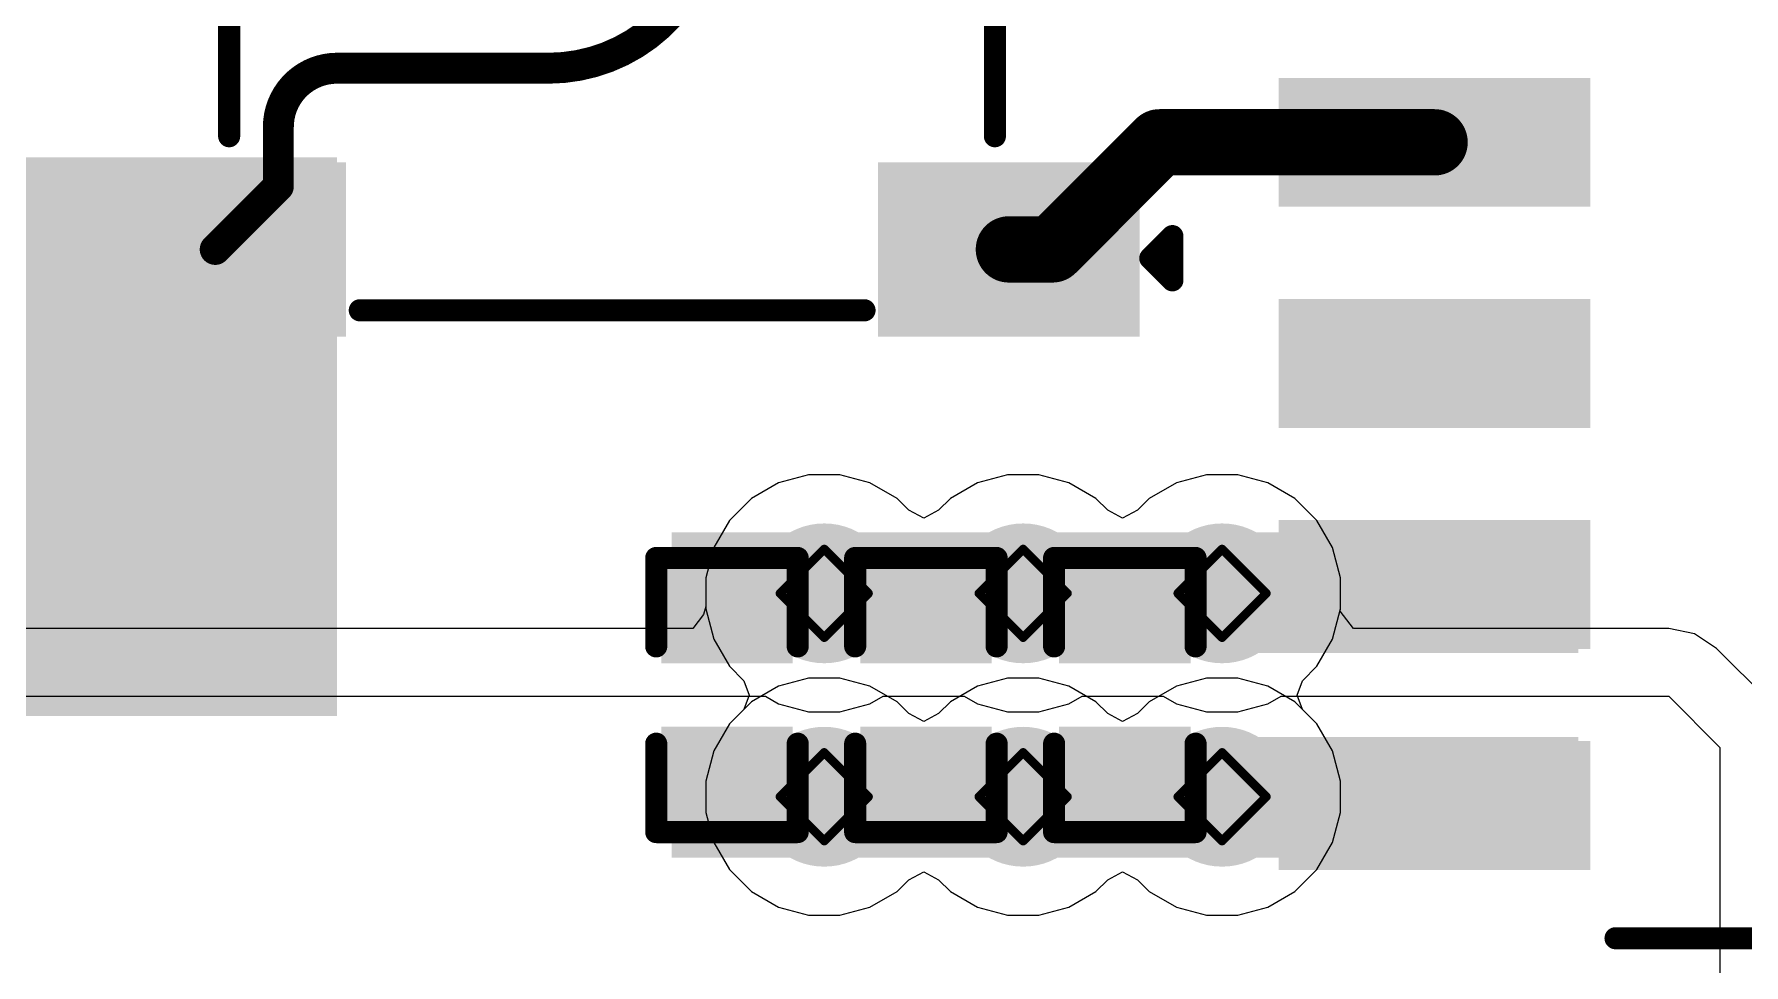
# Model space of a CAD drawing. Header units: inches. Extents: x -17.5 to 14.7, y -6.2 to 5.9.
# Drawn here: x 0.1587 to 0.5454, y 0.4593 to 0.6697 of the extents above; entities that cross this region are included whole.
import ezdxf

# ---------------------------------------------------------------- set-up
doc = ezdxf.new("R2010")
doc.units = ezdxf.units.IN
doc.header["$MEASUREMENT"] = 0
for name, color, linetype in [('Bottom Layer', 5, 'Continuous'), ('Bottom Solder', 6, 'Continuous'), ('Drill Drawing', 1, 'Continuous'), ('Ground Layer', 76, 'Continuous'), ('Power Layer', 16, 'Continuous'), ('Top Layer', 1, 'Continuous'), ('Top Overlay', 2, 'Continuous'), ('Top Paste', 8, 'Continuous'), ('Top Solder', 216, 'Continuous'), ('Via Holes', 16, 'Continuous')]:
    doc.layers.add(name, color=color, linetype=linetype)

# ---------------------------------------------------------------- blocks, each defined once
blk = doc.blocks.new('SOIC_16_300____75')
at = {"layer": 'Top Layer'}
for points in [[(0.15945, 0.18681), (0.22441, 0.18681), (0.22441, 0.16319), (0.15945, 0.16319)], [(0.15945, 0.13681), (0.22441, 0.13681), (0.22441, 0.11319), (0.15945, 0.11319)], [(0.15945, 0.08681), (0.22441, 0.08681), (0.22441, 0.06319), (0.15945, 0.06319)], [(0.15945, 0.03681), (0.22441, 0.03681), (0.22441, 0.01319), (0.15945, 0.01319)]]:
    blk.add_hatch(color=1, dxfattribs=at).paths.add_polyline_path(points)
at = {"layer": 'Top Paste'}
for points in [[(0.15945, 0.18681), (0.22441, 0.18681), (0.22441, 0.16319), (0.15945, 0.16319)], [(0.15945, 0.13681), (0.22441, 0.13681), (0.22441, 0.11319), (0.15945, 0.11319)], [(0.15945, 0.08681), (0.22441, 0.08681), (0.22441, 0.06319), (0.15945, 0.06319)], [(0.15945, 0.03681), (0.22441, 0.03681), (0.22441, 0.01319), (0.15945, 0.01319)]]:
    blk.add_hatch(color=8, dxfattribs=at).paths.add_polyline_path(points)
at = {"layer": 'Top Solder'}
for points in [[(0.15669, 0.18957), (0.22717, 0.18957), (0.22717, 0.16043), (0.15669, 0.16043)], [(0.15669, 0.13957), (0.22717, 0.13957), (0.22717, 0.11043), (0.15669, 0.11043)], [(0.15669, 0.08957), (0.22717, 0.08957), (0.22717, 0.06043), (0.15669, 0.06043)], [(0.15669, 0.03957), (0.22717, 0.03957), (0.22717, 0.01043), (0.15669, 0.01043)]]:
    blk.add_hatch(color=216, dxfattribs=at).paths.add_polyline_path(points)
at = {"layer": 'Top Overlay'}
blk.add_lwpolyline([(0.151, 0.205, 0.005, 0.005, 0), (-0.142, 0.205, 0.005, 0.005, 0)], format="xyseb", dxfattribs=at)
blk.add_lwpolyline([(0.14975, 0.205, 0.0025, 0.0025, 1), (0.15225, 0.205, 0.0025, 0.0025, 1)], format="xyseb", close=True, dxfattribs=at)
blk = doc.blocks.new('ACT45B_510_2P_TL003_140')
at = {"layer": 'Top Layer'}
for points in [[(-0.11732, 0.0315), (-0.11732, 0.06693), (-0.0622, 0.06693), (-0.0622, 0.0315)], [(0.0622, 0.0315), (0.0622, 0.06693), (0.11732, 0.06693), (0.11732, 0.0315)], [(-0.11732, -0.06693), (-0.11732, -0.0315), (-0.0622, -0.0315), (-0.0622, -0.06693)], [(0.0622, -0.06693), (0.0622, -0.0315), (0.11732, -0.0315), (0.11732, -0.06693)]]:
    blk.add_hatch(color=1, dxfattribs=at).paths.add_polyline_path(points)
at = {"layer": 'Top Paste'}
for points in [[(-0.11732, 0.0315), (-0.11732, 0.06693), (-0.0622, 0.06693), (-0.0622, 0.0315)], [(0.0622, 0.0315), (0.0622, 0.06693), (0.11732, 0.06693), (0.11732, 0.0315)], [(-0.11732, -0.06693), (-0.11732, -0.0315), (-0.0622, -0.0315), (-0.0622, -0.06693)], [(0.0622, -0.06693), (0.0622, -0.0315), (0.11732, -0.0315), (0.11732, -0.06693)]]:
    blk.add_hatch(color=8, dxfattribs=at).paths.add_polyline_path(points)
at = {"layer": 'Top Solder'}
for points in [[(-0.11932, 0.0295), (-0.11932, 0.06893), (-0.0602, 0.06893), (-0.0602, 0.0295)], [(0.0602, 0.0295), (0.0602, 0.06893), (0.11932, 0.06893), (0.11932, 0.0295)], [(-0.11932, -0.06893), (-0.11932, -0.0295), (-0.0602, -0.0295), (-0.0602, -0.06893)], [(0.0602, -0.06893), (0.0602, -0.0295), (0.11932, -0.0295), (0.11932, -0.06893)]]:
    blk.add_hatch(color=216, dxfattribs=at).paths.add_polyline_path(points)
at = {"layer": 'Top Overlay'}
for points in [[(0.05706, 0.06299, 0.005, 0.005, 0), (-0.05712, 0.06299, 0.005, 0.005, 0)], [(-0.12176, 0.05121, 0.005, 0.005, 0), (-0.12676, 0.05621, 0.005, 0.005, 0)], [(-0.12676, 0.05621, 0.005, 0.005, 0), (-0.12676, 0.04621, 0.005, 0.005, 0)], [(-0.12176, 0.05121, 0.005, 0.005, 0), (-0.12676, 0.04621, 0.005, 0.005, 0)], [(-0.08661, 0.02362, 0.005, 0.005, 0), (-0.08661, -0.02362, 0.005, 0.005, 0)], [(0.08661, 0.02362, 0.005, 0.005, 0), (0.08661, -0.02362, 0.005, 0.005, 0)], [(0.05512, -0.06299, 0.005, 0.005, 0), (-0.05512, -0.06299, 0.005, 0.005, 0)]]:
    blk.add_lwpolyline(points, format="xyseb", dxfattribs=at)
for points in [[(-0.05837, 0.06299, 0.0025, 0.0025, 1), (-0.05587, 0.06299, 0.0025, 0.0025, 1)], [(0.05581, 0.06299, 0.0025, 0.0025, 1), (0.05831, 0.06299, 0.0025, 0.0025, 1)], [(-0.12801, 0.05621, 0.0025, 0.0025, 1), (-0.12551, 0.05621, 0.0025, 0.0025, 1)], [(-0.12801, 0.05621, 0.0025, 0.0025, 1), (-0.12551, 0.05621, 0.0025, 0.0025, 1)], [(-0.12301, 0.05121, 0.0025, 0.0025, 1), (-0.12051, 0.05121, 0.0025, 0.0025, 1)], [(-0.12301, 0.05121, 0.0025, 0.0025, 1), (-0.12051, 0.05121, 0.0025, 0.0025, 1)], [(-0.12801, 0.04621, 0.0025, 0.0025, 1), (-0.12551, 0.04621, 0.0025, 0.0025, 1)], [(-0.12801, 0.04621, 0.0025, 0.0025, 1), (-0.12551, 0.04621, 0.0025, 0.0025, 1)], [(-0.08786, 0.02362, 0.0025, 0.0025, 1), (-0.08536, 0.02362, 0.0025, 0.0025, 1)], [(0.08536, 0.02362, 0.0025, 0.0025, 1), (0.08786, 0.02362, 0.0025, 0.0025, 1)], [(-0.08786, -0.02362, 0.0025, 0.0025, 1), (-0.08536, -0.02362, 0.0025, 0.0025, 1)], [(0.08536, -0.02362, 0.0025, 0.0025, 1), (0.08786, -0.02362, 0.0025, 0.0025, 1)], [(-0.05637, -0.06299, 0.0025, 0.0025, 1), (-0.05387, -0.06299, 0.0025, 0.0025, 1)], [(0.05387, -0.06299, 0.0025, 0.0025, 1), (0.05637, -0.06299, 0.0025, 0.0025, 1)]]:
    blk.add_lwpolyline(points, format="xyseb", close=True, dxfattribs=at)
blk = doc.blocks.new('C___0402_174')
at = {"layer": 'Top Layer'}
for points in [[(-0.0275, -0.0125), (-0.0275, 0.0125), (-0.0095, 0.0125), (-0.0095, -0.0125)], [(0.0095, -0.0125), (0.0095, 0.0125), (0.0275, 0.0125), (0.0275, -0.0125)]]:
    blk.add_hatch(color=1, dxfattribs=at).paths.add_polyline_path(points)
at = {"layer": 'Top Paste'}
for points in [[(-0.0275, -0.0125), (-0.0275, 0.0125), (-0.0095, 0.0125), (-0.0095, -0.0125)], [(0.0095, -0.0125), (0.0095, 0.0125), (0.0275, 0.0125), (0.0275, -0.0125)]]:
    blk.add_hatch(color=8, dxfattribs=at).paths.add_polyline_path(points)
at = {"layer": 'Top Solder'}
for points in [[(-0.02986, -0.01486), (-0.02986, 0.01486), (-0.00714, 0.01486), (-0.00714, -0.01486)], [(0.00714, -0.01486), (0.00714, 0.01486), (0.02986, 0.01486), (0.02986, -0.01486)]]:
    blk.add_hatch(color=216, dxfattribs=at).paths.add_polyline_path(points)
at = {"layer": 'Top Overlay'}
for points in [[(-0.011, 0.016, 0.005, 0.005, 0), (-0.031, 0.016, 0.005, 0.005, 0)], [(-0.031, -0.016, 0.005, 0.005, 0), (-0.031, 0.016, 0.005, 0.005, 0)], [(0.031, 0.016, 0.005, 0.005, 0), (0.011, 0.016, 0.005, 0.005, 0)], [(0.031, -0.016, 0.005, 0.005, 0), (0.031, 0.016, 0.005, 0.005, 0)], [(-0.011, -0.016, 0.005, 0.005, 0), (-0.031, -0.016, 0.005, 0.005, 0)], [(0.031, -0.016, 0.005, 0.005, 0), (0.011, -0.016, 0.005, 0.005, 0)]]:
    blk.add_lwpolyline(points, format="xyseb", dxfattribs=at)
for points in [[(-0.03225, 0.016, 0.0025, 0.0025, 1), (-0.02975, 0.016, 0.0025, 0.0025, 1)], [(-0.03225, 0.016, 0.0025, 0.0025, 1), (-0.02975, 0.016, 0.0025, 0.0025, 1)], [(-0.01225, 0.016, 0.0025, 0.0025, 1), (-0.00975, 0.016, 0.0025, 0.0025, 1)], [(0.00975, 0.016, 0.0025, 0.0025, 1), (0.01225, 0.016, 0.0025, 0.0025, 1)], [(0.02975, 0.016, 0.0025, 0.0025, 1), (0.03225, 0.016, 0.0025, 0.0025, 1)], [(0.02975, 0.016, 0.0025, 0.0025, 1), (0.03225, 0.016, 0.0025, 0.0025, 1)], [(-0.03225, -0.016, 0.0025, 0.0025, 1), (-0.02975, -0.016, 0.0025, 0.0025, 1)], [(-0.03225, -0.016, 0.0025, 0.0025, 1), (-0.02975, -0.016, 0.0025, 0.0025, 1)], [(-0.01225, -0.016, 0.0025, 0.0025, 1), (-0.00975, -0.016, 0.0025, 0.0025, 1)], [(0.00975, -0.016, 0.0025, 0.0025, 1), (0.01225, -0.016, 0.0025, 0.0025, 1)], [(0.02975, -0.016, 0.0025, 0.0025, 1), (0.03225, -0.016, 0.0025, 0.0025, 1)], [(0.02975, -0.016, 0.0025, 0.0025, 1), (0.03225, -0.016, 0.0025, 0.0025, 1)]]:
    blk.add_lwpolyline(points, format="xyseb", close=True, dxfattribs=at)
blk = doc.blocks.new('C___0402_175')
at = {"layer": 'Top Layer'}
for points in [[(-0.0275, -0.0125), (-0.0275, 0.0125), (-0.0095, 0.0125), (-0.0095, -0.0125)], [(0.0095, -0.0125), (0.0095, 0.0125), (0.0275, 0.0125), (0.0275, -0.0125)]]:
    blk.add_hatch(color=1, dxfattribs=at).paths.add_polyline_path(points)
at = {"layer": 'Top Paste'}
for points in [[(-0.0275, -0.0125), (-0.0275, 0.0125), (-0.0095, 0.0125), (-0.0095, -0.0125)], [(0.0095, -0.0125), (0.0095, 0.0125), (0.0275, 0.0125), (0.0275, -0.0125)]]:
    blk.add_hatch(color=8, dxfattribs=at).paths.add_polyline_path(points)
at = {"layer": 'Top Solder'}
for points in [[(-0.02986, -0.01486), (-0.02986, 0.01486), (-0.00714, 0.01486), (-0.00714, -0.01486)], [(0.00714, -0.01486), (0.00714, 0.01486), (0.02986, 0.01486), (0.02986, -0.01486)]]:
    blk.add_hatch(color=216, dxfattribs=at).paths.add_polyline_path(points)
at = {"layer": 'Top Overlay'}
for points in [[(-0.031, 0.016, 0.005, 0.005, 0), (-0.011, 0.016, 0.005, 0.005, 0)], [(-0.031, 0.016, 0.005, 0.005, 0), (-0.031, -0.016, 0.005, 0.005, 0)], [(0.011, 0.016, 0.005, 0.005, 0), (0.031, 0.016, 0.005, 0.005, 0)], [(0.031, 0.016, 0.005, 0.005, 0), (0.031, -0.016, 0.005, 0.005, 0)], [(-0.031, -0.016, 0.005, 0.005, 0), (-0.011, -0.016, 0.005, 0.005, 0)], [(0.011, -0.016, 0.005, 0.005, 0), (0.031, -0.016, 0.005, 0.005, 0)]]:
    blk.add_lwpolyline(points, format="xyseb", dxfattribs=at)
for points in [[(-0.03225, 0.016, 0.0025, 0.0025, 1), (-0.02975, 0.016, 0.0025, 0.0025, 1)], [(-0.03225, 0.016, 0.0025, 0.0025, 1), (-0.02975, 0.016, 0.0025, 0.0025, 1)], [(-0.01225, 0.016, 0.0025, 0.0025, 1), (-0.00975, 0.016, 0.0025, 0.0025, 1)], [(0.00975, 0.016, 0.0025, 0.0025, 1), (0.01225, 0.016, 0.0025, 0.0025, 1)], [(0.02975, 0.016, 0.0025, 0.0025, 1), (0.03225, 0.016, 0.0025, 0.0025, 1)], [(0.02975, 0.016, 0.0025, 0.0025, 1), (0.03225, 0.016, 0.0025, 0.0025, 1)], [(-0.03225, -0.016, 0.0025, 0.0025, 1), (-0.02975, -0.016, 0.0025, 0.0025, 1)], [(-0.03225, -0.016, 0.0025, 0.0025, 1), (-0.02975, -0.016, 0.0025, 0.0025, 1)], [(-0.01225, -0.016, 0.0025, 0.0025, 1), (-0.00975, -0.016, 0.0025, 0.0025, 1)], [(0.00975, -0.016, 0.0025, 0.0025, 1), (0.01225, -0.016, 0.0025, 0.0025, 1)], [(0.02975, -0.016, 0.0025, 0.0025, 1), (0.03225, -0.016, 0.0025, 0.0025, 1)], [(0.02975, -0.016, 0.0025, 0.0025, 1), (0.03225, -0.016, 0.0025, 0.0025, 1)]]:
    blk.add_lwpolyline(points, format="xyseb", close=True, dxfattribs=at)
blk = doc.blocks.new('C___0402_176')
at = {"layer": 'Top Layer'}
for points in [[(-0.0275, -0.0125), (-0.0275, 0.0125), (-0.0095, 0.0125), (-0.0095, -0.0125)], [(0.0095, -0.0125), (0.0095, 0.0125), (0.0275, 0.0125), (0.0275, -0.0125)]]:
    blk.add_hatch(color=1, dxfattribs=at).paths.add_polyline_path(points)
at = {"layer": 'Top Paste'}
for points in [[(-0.0275, -0.0125), (-0.0275, 0.0125), (-0.0095, 0.0125), (-0.0095, -0.0125)], [(0.0095, -0.0125), (0.0095, 0.0125), (0.0275, 0.0125), (0.0275, -0.0125)]]:
    blk.add_hatch(color=8, dxfattribs=at).paths.add_polyline_path(points)
at = {"layer": 'Top Solder'}
for points in [[(-0.02986, -0.01486), (-0.02986, 0.01486), (-0.00714, 0.01486), (-0.00714, -0.01486)], [(0.00714, -0.01486), (0.00714, 0.01486), (0.02986, 0.01486), (0.02986, -0.01486)]]:
    blk.add_hatch(color=216, dxfattribs=at).paths.add_polyline_path(points)
at = {"layer": 'Top Overlay'}
for points in [[(-0.011, 0.016, 0.005, 0.005, 0), (-0.031, 0.016, 0.005, 0.005, 0)], [(-0.031, -0.016, 0.005, 0.005, 0), (-0.031, 0.016, 0.005, 0.005, 0)], [(0.031, 0.016, 0.005, 0.005, 0), (0.011, 0.016, 0.005, 0.005, 0)], [(0.031, -0.016, 0.005, 0.005, 0), (0.031, 0.016, 0.005, 0.005, 0)], [(-0.011, -0.016, 0.005, 0.005, 0), (-0.031, -0.016, 0.005, 0.005, 0)], [(0.031, -0.016, 0.005, 0.005, 0), (0.011, -0.016, 0.005, 0.005, 0)]]:
    blk.add_lwpolyline(points, format="xyseb", dxfattribs=at)
for points in [[(-0.03225, 0.016, 0.0025, 0.0025, 1), (-0.02975, 0.016, 0.0025, 0.0025, 1)], [(-0.03225, 0.016, 0.0025, 0.0025, 1), (-0.02975, 0.016, 0.0025, 0.0025, 1)], [(-0.01225, 0.016, 0.0025, 0.0025, 1), (-0.00975, 0.016, 0.0025, 0.0025, 1)], [(0.00975, 0.016, 0.0025, 0.0025, 1), (0.01225, 0.016, 0.0025, 0.0025, 1)], [(0.02975, 0.016, 0.0025, 0.0025, 1), (0.03225, 0.016, 0.0025, 0.0025, 1)], [(0.02975, 0.016, 0.0025, 0.0025, 1), (0.03225, 0.016, 0.0025, 0.0025, 1)], [(-0.03225, -0.016, 0.0025, 0.0025, 1), (-0.02975, -0.016, 0.0025, 0.0025, 1)], [(-0.03225, -0.016, 0.0025, 0.0025, 1), (-0.02975, -0.016, 0.0025, 0.0025, 1)], [(-0.01225, -0.016, 0.0025, 0.0025, 1), (-0.00975, -0.016, 0.0025, 0.0025, 1)], [(0.00975, -0.016, 0.0025, 0.0025, 1), (0.01225, -0.016, 0.0025, 0.0025, 1)], [(0.02975, -0.016, 0.0025, 0.0025, 1), (0.03225, -0.016, 0.0025, 0.0025, 1)], [(0.02975, -0.016, 0.0025, 0.0025, 1), (0.03225, -0.016, 0.0025, 0.0025, 1)]]:
    blk.add_lwpolyline(points, format="xyseb", close=True, dxfattribs=at)

msp = doc.modelspace()

# ---------------------------------------------------------------- hatches: boundary and pattern name
at = {"layer": 'Bottom Layer'}
h = msp.add_hatch(color=5, dxfattribs=at)
edge = h.paths.add_edge_path()
edge.add_arc((0.33739, 0.54327), 0.01181, 0, 360)
h = msp.add_hatch(color=5, dxfattribs=at)
edge = h.paths.add_edge_path()
edge.add_arc((0.38239, 0.54327), 0.01181, 0, 360)
h = msp.add_hatch(color=5, dxfattribs=at)
edge = h.paths.add_edge_path()
edge.add_arc((0.42739, 0.54327), 0.01181, 0, 360)
h = msp.add_hatch(color=5, dxfattribs=at)
edge = h.paths.add_edge_path()
edge.add_arc((0.33739, 0.49727), 0.01181, 0, 360)
h = msp.add_hatch(color=5, dxfattribs=at)
edge = h.paths.add_edge_path()
edge.add_arc((0.38239, 0.49727), 0.01181, 0, 360)
h = msp.add_hatch(color=5, dxfattribs=at)
edge = h.paths.add_edge_path()
edge.add_arc((0.42739, 0.49727), 0.01181, 0, 360)
at = {"layer": 'Bottom Solder'}
h = msp.add_hatch(color=6, dxfattribs=at)
edge = h.paths.add_edge_path()
edge.add_arc((0.33739, 0.54327), 0.01581, 0, 360)
h = msp.add_hatch(color=6, dxfattribs=at)
edge = h.paths.add_edge_path()
edge.add_arc((0.38239, 0.54327), 0.01581, 0, 360)
h = msp.add_hatch(color=6, dxfattribs=at)
edge = h.paths.add_edge_path()
edge.add_arc((0.42739, 0.54327), 0.01581, 0, 360)
h = msp.add_hatch(color=6, dxfattribs=at)
edge = h.paths.add_edge_path()
edge.add_arc((0.33739, 0.49727), 0.01581, 0, 360)
h = msp.add_hatch(color=6, dxfattribs=at)
edge = h.paths.add_edge_path()
edge.add_arc((0.38239, 0.49727), 0.01581, 0, 360)
h = msp.add_hatch(color=6, dxfattribs=at)
edge = h.paths.add_edge_path()
edge.add_arc((0.42739, 0.49727), 0.01581, 0, 360)
at = {"layer": 'Ground Layer'}
h = msp.add_hatch(color=76, dxfattribs=at)
edge = h.paths.add_edge_path()
edge.add_arc((0.33739, 0.54327), 0.01181, 0, 360)
h = msp.add_hatch(color=76, dxfattribs=at)
edge = h.paths.add_edge_path()
edge.add_arc((0.38239, 0.54327), 0.01181, 0, 360)
h = msp.add_hatch(color=76, dxfattribs=at)
edge = h.paths.add_edge_path()
edge.add_arc((0.42739, 0.54327), 0.01181, 0, 360)
h = msp.add_hatch(color=76, dxfattribs=at)
edge = h.paths.add_edge_path()
edge.add_arc((0.33739, 0.49727), 0.01181, 0, 360)
h = msp.add_hatch(color=76, dxfattribs=at)
edge = h.paths.add_edge_path()
edge.add_arc((0.38239, 0.49727), 0.01181, 0, 360)
h = msp.add_hatch(color=76, dxfattribs=at)
edge = h.paths.add_edge_path()
edge.add_arc((0.42739, 0.49727), 0.01181, 0, 360)
at = {"layer": 'Power Layer'}
h = msp.add_hatch(color=16, dxfattribs=at)
edge = h.paths.add_edge_path()
edge.add_arc((0.33739, 0.54327), 0.01181, 0, 360)
h = msp.add_hatch(color=16, dxfattribs=at)
edge = h.paths.add_edge_path()
edge.add_arc((0.38239, 0.54327), 0.01181, 0, 360)
h = msp.add_hatch(color=16, dxfattribs=at)
edge = h.paths.add_edge_path()
edge.add_arc((0.42739, 0.54327), 0.01181, 0, 360)
h = msp.add_hatch(color=16, dxfattribs=at)
edge = h.paths.add_edge_path()
edge.add_arc((0.33739, 0.49727), 0.01181, 0, 360)
h = msp.add_hatch(color=16, dxfattribs=at)
edge = h.paths.add_edge_path()
edge.add_arc((0.38239, 0.49727), 0.01181, 0, 360)
h = msp.add_hatch(color=16, dxfattribs=at)
edge = h.paths.add_edge_path()
edge.add_arc((0.42739, 0.49727), 0.01181, 0, 360)
at = {"layer": 'Top Layer'}
for points in [[(0.07253, 0.51554), (0.22719, 0.51554), (0.22719, 0.64184), (0.07253, 0.64184)], [(0.30289, 0.52977), (0.50794, 0.52977), (0.50794, 0.55708), (0.30289, 0.55708)], [(0.30289, 0.48346), (0.50794, 0.48346), (0.50794, 0.51077), (0.30289, 0.51077)]]:
    msp.add_hatch(color=1, dxfattribs=at).paths.add_polyline_path(points)
h = msp.add_hatch(color=1, dxfattribs=at)
edge = h.paths.add_edge_path()
edge.add_arc((0.33739, 0.54327), 0.01181, 0, 360)
h = msp.add_hatch(color=1, dxfattribs=at)
edge = h.paths.add_edge_path()
edge.add_arc((0.38239, 0.54327), 0.01181, 0, 360)
h = msp.add_hatch(color=1, dxfattribs=at)
edge = h.paths.add_edge_path()
edge.add_arc((0.42739, 0.54327), 0.01181, 0, 360)
h = msp.add_hatch(color=1, dxfattribs=at)
edge = h.paths.add_edge_path()
edge.add_arc((0.33739, 0.49727), 0.01181, 0, 360)
h = msp.add_hatch(color=1, dxfattribs=at)
edge = h.paths.add_edge_path()
edge.add_arc((0.38239, 0.49727), 0.01181, 0, 360)
h = msp.add_hatch(color=1, dxfattribs=at)
edge = h.paths.add_edge_path()
edge.add_arc((0.42739, 0.49727), 0.01181, 0, 360)
at = {"layer": 'Top Solder'}
h = msp.add_hatch(color=216, dxfattribs=at)
edge = h.paths.add_edge_path()
edge.add_arc((0.33739, 0.54327), 0.01581, 0, 360)
h = msp.add_hatch(color=216, dxfattribs=at)
edge = h.paths.add_edge_path()
edge.add_arc((0.38239, 0.54327), 0.01581, 0, 360)
h = msp.add_hatch(color=216, dxfattribs=at)
edge = h.paths.add_edge_path()
edge.add_arc((0.42739, 0.54327), 0.01581, 0, 360)
h = msp.add_hatch(color=216, dxfattribs=at)
edge = h.paths.add_edge_path()
edge.add_arc((0.33739, 0.49727), 0.01581, 0, 360)
h = msp.add_hatch(color=216, dxfattribs=at)
edge = h.paths.add_edge_path()
edge.add_arc((0.38239, 0.49727), 0.01581, 0, 360)
h = msp.add_hatch(color=216, dxfattribs=at)
edge = h.paths.add_edge_path()
edge.add_arc((0.42739, 0.49727), 0.01581, 0, 360)
at = {"layer": 'Via Holes'}
h = msp.add_hatch(color=7, dxfattribs=at)
edge = h.paths.add_edge_path()
edge.add_arc((0.33739, 0.54327), 0.00591, 0, 360)
h = msp.add_hatch(color=7, dxfattribs=at)
edge = h.paths.add_edge_path()
edge.add_arc((0.38239, 0.54327), 0.00591, 0, 360)
h = msp.add_hatch(color=7, dxfattribs=at)
edge = h.paths.add_edge_path()
edge.add_arc((0.42739, 0.54327), 0.00591, 0, 360)
h = msp.add_hatch(color=7, dxfattribs=at)
edge = h.paths.add_edge_path()
edge.add_arc((0.33739, 0.49727), 0.00591, 0, 360)
h = msp.add_hatch(color=7, dxfattribs=at)
edge = h.paths.add_edge_path()
edge.add_arc((0.38239, 0.49727), 0.00591, 0, 360)
h = msp.add_hatch(color=7, dxfattribs=at)
edge = h.paths.add_edge_path()
edge.add_arc((0.42739, 0.49727), 0.00591, 0, 360)

# ---------------------------------------------------------------- linework, layer by layer
at = {"layer": 'Bottom Layer'}
for p, q in [((0.33386, 0.57008), (0.32704, 0.56825)), ((0.34092, 0.57008), (0.33386, 0.57008)), ((0.34774, 0.56825), (0.34092, 0.57008)), ((0.37886, 0.57008), (0.37204, 0.56825)), ((0.38592, 0.57008), (0.37886, 0.57008)), ((0.39274, 0.56825), (0.38592, 0.57008)), ((0.42386, 0.57008), (0.41704, 0.56825)), ((0.43092, 0.57008), (0.42386, 0.57008)), ((0.43774, 0.56825), (0.43092, 0.57008)), ((0.32093, 0.56472), (0.31594, 0.55973)), ((0.32704, 0.56825), (0.32093, 0.56472)), ((0.35386, 0.56472), (0.34774, 0.56825)), ((0.35651, 0.56206), (0.35386, 0.56472)), ((0.36593, 0.56472), (0.36327, 0.56206)), ((0.37204, 0.56825), (0.36593, 0.56472)), ((0.39886, 0.56472), (0.39274, 0.56825)), ((0.40151, 0.56206), (0.39886, 0.56472)), ((0.41093, 0.56472), (0.40827, 0.56206)), ((0.41704, 0.56825), (0.41093, 0.56472)), ((0.44386, 0.56472), (0.43774, 0.56825)), ((0.44885, 0.55973), (0.44386, 0.56472)), ((0.35989, 0.56028), (0.35651, 0.56206)), ((0.36327, 0.56206), (0.35989, 0.56028)), ((0.40489, 0.56028), (0.40151, 0.56206)), ((0.40827, 0.56206), (0.40489, 0.56028)), ((0.31594, 0.55973), (0.31241, 0.55362)), ((0.45238, 0.55362), (0.44885, 0.55973)), ((0.31241, 0.55362), (0.31058, 0.5468)), ((0.4542, 0.5468), (0.45238, 0.55362)), ((0.31058, 0.5468), (0.31058, 0.53974)), ((0.4542, 0.53974), (0.4542, 0.5468)), ((0.31058, 0.53974), (0.31241, 0.53292)), ((0.45238, 0.53292), (0.4542, 0.53974)), ((0.31241, 0.53292), (0.31594, 0.5268)), ((0.44885, 0.5268), (0.45238, 0.53292)), ((0.31594, 0.5268), (0.31923, 0.52351)), ((0.44556, 0.52351), (0.44885, 0.5268)), ((0.31923, 0.52351), (0.32038, 0.52027)), ((0.4444, 0.52027), (0.44556, 0.52351)), ((0.32038, 0.52027), (0.31923, 0.51702)), ((0.44556, 0.51702), (0.4444, 0.52027)), ((0.31923, 0.51702), (0.31594, 0.51373)), ((0.44885, 0.51373), (0.44556, 0.51702)), ((0.31594, 0.51373), (0.31241, 0.50762)), ((0.45238, 0.50762), (0.44885, 0.51373)), ((0.31241, 0.50762), (0.31058, 0.5008)), ((0.4542, 0.5008), (0.45238, 0.50762)), ((0.31058, 0.5008), (0.31058, 0.49374)), ((0.4542, 0.49374), (0.4542, 0.5008)), ((0.31058, 0.49374), (0.31241, 0.48692)), ((0.45238, 0.48692), (0.4542, 0.49374)), ((0.31241, 0.48692), (0.31594, 0.4808)), ((0.44885, 0.4808), (0.45238, 0.48692)), ((0.31594, 0.4808), (0.32093, 0.47581)), ((0.35651, 0.47847), (0.35989, 0.48025)), ((0.35989, 0.48025), (0.36327, 0.47847)), ((0.40151, 0.47847), (0.40489, 0.48025)), ((0.40489, 0.48025), (0.40827, 0.47847)), ((0.44386, 0.47581), (0.44885, 0.4808)), ((0.32093, 0.47581), (0.32704, 0.47228)), ((0.34774, 0.47228), (0.35386, 0.47581)), ((0.35386, 0.47581), (0.35651, 0.47847)), ((0.36327, 0.47847), (0.36593, 0.47581)), ((0.36593, 0.47581), (0.37204, 0.47228)), ((0.39274, 0.47228), (0.39886, 0.47581)), ((0.39886, 0.47581), (0.40151, 0.47847)), ((0.40827, 0.47847), (0.41093, 0.47581)), ((0.41093, 0.47581), (0.41704, 0.47228)), ((0.43774, 0.47228), (0.44386, 0.47581)), ((0.32704, 0.47228), (0.33386, 0.47046)), ((0.34092, 0.47046), (0.34774, 0.47228)), ((0.37204, 0.47228), (0.37886, 0.47046)), ((0.38592, 0.47046), (0.39274, 0.47228)), ((0.41704, 0.47228), (0.42386, 0.47046)), ((0.43092, 0.47046), (0.43774, 0.47228)), ((0.33386, 0.47046), (0.34092, 0.47046)), ((0.37886, 0.47046), (0.38592, 0.47046)), ((0.42386, 0.47046), (0.43092, 0.47046))]:
    msp.add_line(p, q, dxfattribs=at)
at = {"layer": 'Drill Drawing'}
for points in [[(0.32739, 0.54327, 0.002, 0.002, 0), (0.33739, 0.55327, 0.002, 0.002, 0)], [(0.33739, 0.55327, 0.002, 0.002, 0), (0.34739, 0.54327, 0.002, 0.002, 0)], [(0.37239, 0.54327, 0.002, 0.002, 0), (0.38239, 0.55327, 0.002, 0.002, 0)], [(0.38239, 0.55327, 0.002, 0.002, 0), (0.39239, 0.54327, 0.002, 0.002, 0)], [(0.41739, 0.54327, 0.002, 0.002, 0), (0.42739, 0.55327, 0.002, 0.002, 0)], [(0.42739, 0.55327, 0.002, 0.002, 0), (0.43739, 0.54327, 0.002, 0.002, 0)], [(0.32739, 0.54327, 0.002, 0.002, 0), (0.33739, 0.53327, 0.002, 0.002, 0)], [(0.33739, 0.53327, 0.002, 0.002, 0), (0.34739, 0.54327, 0.002, 0.002, 0)], [(0.37239, 0.54327, 0.002, 0.002, 0), (0.38239, 0.53327, 0.002, 0.002, 0)], [(0.38239, 0.53327, 0.002, 0.002, 0), (0.39239, 0.54327, 0.002, 0.002, 0)], [(0.41739, 0.54327, 0.002, 0.002, 0), (0.42739, 0.53327, 0.002, 0.002, 0)], [(0.42739, 0.53327, 0.002, 0.002, 0), (0.43739, 0.54327, 0.002, 0.002, 0)], [(0.32739, 0.49727, 0.002, 0.002, 0), (0.33739, 0.50727, 0.002, 0.002, 0)], [(0.33739, 0.50727, 0.002, 0.002, 0), (0.34739, 0.49727, 0.002, 0.002, 0)], [(0.37239, 0.49727, 0.002, 0.002, 0), (0.38239, 0.50727, 0.002, 0.002, 0)], [(0.38239, 0.50727, 0.002, 0.002, 0), (0.39239, 0.49727, 0.002, 0.002, 0)], [(0.41739, 0.49727, 0.002, 0.002, 0), (0.42739, 0.50727, 0.002, 0.002, 0)], [(0.42739, 0.50727, 0.002, 0.002, 0), (0.43739, 0.49727, 0.002, 0.002, 0)], [(0.32739, 0.49727, 0.002, 0.002, 0), (0.33739, 0.48727, 0.002, 0.002, 0)], [(0.33739, 0.48727, 0.002, 0.002, 0), (0.34739, 0.49727, 0.002, 0.002, 0)], [(0.37239, 0.49727, 0.002, 0.002, 0), (0.38239, 0.48727, 0.002, 0.002, 0)], [(0.38239, 0.48727, 0.002, 0.002, 0), (0.39239, 0.49727, 0.002, 0.002, 0)], [(0.41739, 0.49727, 0.002, 0.002, 0), (0.42739, 0.48727, 0.002, 0.002, 0)], [(0.42739, 0.48727, 0.002, 0.002, 0), (0.43739, 0.49727, 0.002, 0.002, 0)]]:
    msp.add_lwpolyline(points, format="xyseb", dxfattribs=at)
for points in [[(0.33689, 0.55327, 0.001, 0.001, 1), (0.33789, 0.55327, 0.001, 0.001, 1)], [(0.33689, 0.55327, 0.001, 0.001, 1), (0.33789, 0.55327, 0.001, 0.001, 1)], [(0.38189, 0.55327, 0.001, 0.001, 1), (0.38289, 0.55327, 0.001, 0.001, 1)], [(0.38189, 0.55327, 0.001, 0.001, 1), (0.38289, 0.55327, 0.001, 0.001, 1)], [(0.42689, 0.55327, 0.001, 0.001, 1), (0.42789, 0.55327, 0.001, 0.001, 1)], [(0.42689, 0.55327, 0.001, 0.001, 1), (0.42789, 0.55327, 0.001, 0.001, 1)], [(0.32689, 0.54327, 0.001, 0.001, 1), (0.32789, 0.54327, 0.001, 0.001, 1)], [(0.32689, 0.54327, 0.001, 0.001, 1), (0.32789, 0.54327, 0.001, 0.001, 1)], [(0.34689, 0.54327, 0.001, 0.001, 1), (0.34789, 0.54327, 0.001, 0.001, 1)], [(0.34689, 0.54327, 0.001, 0.001, 1), (0.34789, 0.54327, 0.001, 0.001, 1)], [(0.37189, 0.54327, 0.001, 0.001, 1), (0.37289, 0.54327, 0.001, 0.001, 1)], [(0.37189, 0.54327, 0.001, 0.001, 1), (0.37289, 0.54327, 0.001, 0.001, 1)], [(0.39189, 0.54327, 0.001, 0.001, 1), (0.39289, 0.54327, 0.001, 0.001, 1)], [(0.39189, 0.54327, 0.001, 0.001, 1), (0.39289, 0.54327, 0.001, 0.001, 1)], [(0.41689, 0.54327, 0.001, 0.001, 1), (0.41789, 0.54327, 0.001, 0.001, 1)], [(0.41689, 0.54327, 0.001, 0.001, 1), (0.41789, 0.54327, 0.001, 0.001, 1)], [(0.43689, 0.54327, 0.001, 0.001, 1), (0.43789, 0.54327, 0.001, 0.001, 1)], [(0.43689, 0.54327, 0.001, 0.001, 1), (0.43789, 0.54327, 0.001, 0.001, 1)], [(0.33689, 0.53327, 0.001, 0.001, 1), (0.33789, 0.53327, 0.001, 0.001, 1)], [(0.33689, 0.53327, 0.001, 0.001, 1), (0.33789, 0.53327, 0.001, 0.001, 1)], [(0.38189, 0.53327, 0.001, 0.001, 1), (0.38289, 0.53327, 0.001, 0.001, 1)], [(0.38189, 0.53327, 0.001, 0.001, 1), (0.38289, 0.53327, 0.001, 0.001, 1)], [(0.42689, 0.53327, 0.001, 0.001, 1), (0.42789, 0.53327, 0.001, 0.001, 1)], [(0.42689, 0.53327, 0.001, 0.001, 1), (0.42789, 0.53327, 0.001, 0.001, 1)], [(0.33689, 0.50727, 0.001, 0.001, 1), (0.33789, 0.50727, 0.001, 0.001, 1)], [(0.33689, 0.50727, 0.001, 0.001, 1), (0.33789, 0.50727, 0.001, 0.001, 1)], [(0.38189, 0.50727, 0.001, 0.001, 1), (0.38289, 0.50727, 0.001, 0.001, 1)], [(0.38189, 0.50727, 0.001, 0.001, 1), (0.38289, 0.50727, 0.001, 0.001, 1)], [(0.42689, 0.50727, 0.001, 0.001, 1), (0.42789, 0.50727, 0.001, 0.001, 1)], [(0.42689, 0.50727, 0.001, 0.001, 1), (0.42789, 0.50727, 0.001, 0.001, 1)], [(0.32689, 0.49727, 0.001, 0.001, 1), (0.32789, 0.49727, 0.001, 0.001, 1)], [(0.32689, 0.49727, 0.001, 0.001, 1), (0.32789, 0.49727, 0.001, 0.001, 1)], [(0.34689, 0.49727, 0.001, 0.001, 1), (0.34789, 0.49727, 0.001, 0.001, 1)], [(0.34689, 0.49727, 0.001, 0.001, 1), (0.34789, 0.49727, 0.001, 0.001, 1)], [(0.37189, 0.49727, 0.001, 0.001, 1), (0.37289, 0.49727, 0.001, 0.001, 1)], [(0.37189, 0.49727, 0.001, 0.001, 1), (0.37289, 0.49727, 0.001, 0.001, 1)], [(0.39189, 0.49727, 0.001, 0.001, 1), (0.39289, 0.49727, 0.001, 0.001, 1)], [(0.39189, 0.49727, 0.001, 0.001, 1), (0.39289, 0.49727, 0.001, 0.001, 1)], [(0.41689, 0.49727, 0.001, 0.001, 1), (0.41789, 0.49727, 0.001, 0.001, 1)], [(0.41689, 0.49727, 0.001, 0.001, 1), (0.41789, 0.49727, 0.001, 0.001, 1)], [(0.43689, 0.49727, 0.001, 0.001, 1), (0.43789, 0.49727, 0.001, 0.001, 1)], [(0.43689, 0.49727, 0.001, 0.001, 1), (0.43789, 0.49727, 0.001, 0.001, 1)], [(0.33689, 0.48727, 0.001, 0.001, 1), (0.33789, 0.48727, 0.001, 0.001, 1)], [(0.33689, 0.48727, 0.001, 0.001, 1), (0.33789, 0.48727, 0.001, 0.001, 1)], [(0.38189, 0.48727, 0.001, 0.001, 1), (0.38289, 0.48727, 0.001, 0.001, 1)], [(0.38189, 0.48727, 0.001, 0.001, 1), (0.38289, 0.48727, 0.001, 0.001, 1)], [(0.42689, 0.48727, 0.001, 0.001, 1), (0.42789, 0.48727, 0.001, 0.001, 1)], [(0.42689, 0.48727, 0.001, 0.001, 1), (0.42789, 0.48727, 0.001, 0.001, 1)]]:
    msp.add_lwpolyline(points, format="xyseb", close=True, dxfattribs=at)
at = {"layer": 'Ground Layer'}
for p, q in [((0.32704, 0.52225), (0.32093, 0.51872)), ((0.33386, 0.52408), (0.32704, 0.52225)), ((0.34092, 0.52408), (0.33386, 0.52408)), ((0.34774, 0.52225), (0.34092, 0.52408)), ((0.35386, 0.51872), (0.34774, 0.52225)), ((0.37204, 0.52225), (0.36593, 0.51872)), ((0.37886, 0.52408), (0.37204, 0.52225)), ((0.38592, 0.52408), (0.37886, 0.52408)), ((0.39274, 0.52225), (0.38592, 0.52408)), ((0.39886, 0.51872), (0.39274, 0.52225)), ((0.41704, 0.52225), (0.41093, 0.51872)), ((0.42386, 0.52408), (0.41704, 0.52225)), ((0.43092, 0.52408), (0.42386, 0.52408)), ((0.43774, 0.52225), (0.43092, 0.52408)), ((0.44386, 0.51872), (0.43774, 0.52225)), ((0.32093, 0.51872), (0.31594, 0.51373)), ((0.35651, 0.51606), (0.35386, 0.51872)), ((0.36593, 0.51872), (0.36327, 0.51606)), ((0.40151, 0.51606), (0.39886, 0.51872)), ((0.41093, 0.51872), (0.40827, 0.51606)), ((0.44885, 0.51373), (0.44386, 0.51872)), ((0.35989, 0.51428), (0.35651, 0.51606)), ((0.36327, 0.51606), (0.35989, 0.51428)), ((0.40489, 0.51428), (0.40151, 0.51606)), ((0.40827, 0.51606), (0.40489, 0.51428)), ((0.31594, 0.51373), (0.31241, 0.50762)), ((0.45238, 0.50762), (0.44885, 0.51373)), ((0.31241, 0.50762), (0.31058, 0.5008)), ((0.4542, 0.5008), (0.45238, 0.50762)), ((0.31058, 0.5008), (0.31058, 0.49374)), ((0.4542, 0.49374), (0.4542, 0.5008)), ((0.31058, 0.49374), (0.31241, 0.48692)), ((0.45238, 0.48692), (0.4542, 0.49374)), ((0.31241, 0.48692), (0.31594, 0.4808)), ((0.44885, 0.4808), (0.45238, 0.48692)), ((0.31594, 0.4808), (0.32093, 0.47581)), ((0.35651, 0.47847), (0.35989, 0.48025)), ((0.35989, 0.48025), (0.36327, 0.47847)), ((0.40151, 0.47847), (0.40489, 0.48025)), ((0.40489, 0.48025), (0.40827, 0.47847)), ((0.44386, 0.47581), (0.44885, 0.4808)), ((0.32093, 0.47581), (0.32704, 0.47228)), ((0.34774, 0.47228), (0.35386, 0.47581)), ((0.35386, 0.47581), (0.35651, 0.47847)), ((0.36327, 0.47847), (0.36593, 0.47581)), ((0.36593, 0.47581), (0.37204, 0.47228)), ((0.39274, 0.47228), (0.39886, 0.47581)), ((0.39886, 0.47581), (0.40151, 0.47847)), ((0.40827, 0.47847), (0.41093, 0.47581)), ((0.41093, 0.47581), (0.41704, 0.47228)), ((0.43774, 0.47228), (0.44386, 0.47581)), ((0.32704, 0.47228), (0.33386, 0.47046)), ((0.34092, 0.47046), (0.34774, 0.47228)), ((0.37204, 0.47228), (0.37886, 0.47046)), ((0.38592, 0.47046), (0.39274, 0.47228)), ((0.41704, 0.47228), (0.42386, 0.47046)), ((0.43092, 0.47046), (0.43774, 0.47228)), ((0.33386, 0.47046), (0.34092, 0.47046)), ((0.37886, 0.47046), (0.38592, 0.47046)), ((0.42386, 0.47046), (0.43092, 0.47046))]:
    msp.add_line(p, q, dxfattribs=at)
at = {"layer": 'Power Layer'}
for p, q in [((0.33386, 0.57008), (0.32704, 0.56825)), ((0.34092, 0.57008), (0.33386, 0.57008)), ((0.34774, 0.56825), (0.34092, 0.57008)), ((0.37886, 0.57008), (0.37204, 0.56825)), ((0.38592, 0.57008), (0.37886, 0.57008)), ((0.39274, 0.56825), (0.38592, 0.57008)), ((0.42386, 0.57008), (0.41704, 0.56825)), ((0.43092, 0.57008), (0.42386, 0.57008)), ((0.43774, 0.56825), (0.43092, 0.57008)), ((0.32093, 0.56472), (0.31594, 0.55973)), ((0.32704, 0.56825), (0.32093, 0.56472)), ((0.35386, 0.56472), (0.34774, 0.56825)), ((0.35651, 0.56206), (0.35386, 0.56472)), ((0.36593, 0.56472), (0.36327, 0.56206)), ((0.37204, 0.56825), (0.36593, 0.56472)), ((0.39886, 0.56472), (0.39274, 0.56825)), ((0.40151, 0.56206), (0.39886, 0.56472)), ((0.41093, 0.56472), (0.40827, 0.56206)), ((0.41704, 0.56825), (0.41093, 0.56472)), ((0.44386, 0.56472), (0.43774, 0.56825)), ((0.44885, 0.55973), (0.44386, 0.56472)), ((0.35989, 0.56028), (0.35651, 0.56206)), ((0.36327, 0.56206), (0.35989, 0.56028)), ((0.40489, 0.56028), (0.40151, 0.56206)), ((0.40827, 0.56206), (0.40489, 0.56028)), ((0.31594, 0.55973), (0.31241, 0.55362)), ((0.45238, 0.55362), (0.44885, 0.55973)), ((0.31241, 0.55362), (0.31058, 0.5468)), ((0.4542, 0.5468), (0.45238, 0.55362)), ((0.31058, 0.5468), (0.31058, 0.54029)), ((0.4542, 0.53974), (0.4542, 0.5468)), ((0.31009, 0.53845), (0.30767, 0.53529)), ((0.31058, 0.54029), (0.31009, 0.53845)), ((0.45408, 0.53926), (0.4542, 0.53974)), ((0.45712, 0.53529), (0.45408, 0.53926)), ((0.30767, 0.53529), (0.09292, 0.53529)), ((0.52843, 0.53529), (0.45712, 0.53529)), ((0.53428, 0.53413), (0.52843, 0.53529)), ((0.53924, 0.53081), (0.53428, 0.53413)), ((0.55081, 0.51924), (0.53924, 0.53081)), ((0.09292, 0.52), (0.32407, 0.52)), ((0.32407, 0.52), (0.32704, 0.51828)), ((0.32704, 0.51828), (0.33386, 0.51646)), ((0.34092, 0.51646), (0.34774, 0.51828)), ((0.34774, 0.51828), (0.35072, 0.52)), ((0.35072, 0.52), (0.36907, 0.52)), ((0.36907, 0.52), (0.37204, 0.51828)), ((0.37204, 0.51828), (0.37886, 0.51646)), ((0.38592, 0.51646), (0.39274, 0.51828)), ((0.39274, 0.51828), (0.39572, 0.52)), ((0.39572, 0.52), (0.41407, 0.52)), ((0.41407, 0.52), (0.41704, 0.51828)), ((0.41704, 0.51828), (0.42386, 0.51646)), ((0.43092, 0.51646), (0.43774, 0.51828)), ((0.43774, 0.51828), (0.44072, 0.52)), ((0.44072, 0.52), (0.52843, 0.52)), ((0.52843, 0.52), (0.54, 0.50843)), ((0.33386, 0.51646), (0.34092, 0.51646)), ((0.37886, 0.51646), (0.38592, 0.51646)), ((0.42386, 0.51646), (0.43092, 0.51646)), ((0.54, 0.50843), (0.54, 0.18))]:
    msp.add_line(p, q, dxfattribs=at)
at = {"layer": 'Top Layer'}
for points in [[(0.312, 0.69906, 0.007, 0.007, -0.414214), (0.27497, 0.66203, 0.007, 0.007, 0)], [(0.21391, 0.64875, 0.007, 0.007, -0.414214), (0.22719, 0.66203, 0.007, 0.007, 0)], [(0.22719, 0.66203, 0.007, 0.007, 0), (0.27497, 0.66203, 0.007, 0.007, 0)], [(0.21391, 0.63533, 0.007, 0.007, 0), (0.21391, 0.64875, 0.007, 0.007, 0)], [(0.389, 0.62105, 0.015, 0.015, 0), (0.41321, 0.64527, 0.015, 0.015, 0)], [(0.41321, 0.64527, 0.015, 0.015, 0), (0.47546, 0.64527, 0.015, 0.015, 0)], [(0.19963, 0.62105, 0.007, 0.007, 0), (0.21391, 0.63533, 0.007, 0.007, 0)], [(0.37916, 0.62105, 0.015, 0.015, 0), (0.389, 0.62105, 0.015, 0.015, 0)]]:
    msp.add_lwpolyline(points, format="xyseb", dxfattribs=at)
for points in [[(0.22544, 0.66203, 0.0035, 0.0035, 1), (0.22894, 0.66203, 0.0035, 0.0035, 1)], [(0.22544, 0.66203, 0.0035, 0.0035, 1), (0.22894, 0.66203, 0.0035, 0.0035, 1)], [(0.27322, 0.66203, 0.0035, 0.0035, 1), (0.27672, 0.66203, 0.0035, 0.0035, 1)], [(0.27322, 0.66203, 0.0035, 0.0035, 1), (0.27672, 0.66203, 0.0035, 0.0035, 1)], [(0.21216, 0.64875, 0.0035, 0.0035, 1), (0.21566, 0.64875, 0.0035, 0.0035, 1)], [(0.21216, 0.64875, 0.0035, 0.0035, 1), (0.21566, 0.64875, 0.0035, 0.0035, 1)], [(0.40946, 0.64527, 0.0075, 0.0075, 1), (0.41696, 0.64527, 0.0075, 0.0075, 1)], [(0.40946, 0.64527, 0.0075, 0.0075, 1), (0.41696, 0.64527, 0.0075, 0.0075, 1)], [(0.47171, 0.64527, 0.0075, 0.0075, 1), (0.47921, 0.64527, 0.0075, 0.0075, 1)], [(0.21216, 0.63533, 0.0035, 0.0035, 1), (0.21566, 0.63533, 0.0035, 0.0035, 1)], [(0.21216, 0.63533, 0.0035, 0.0035, 1), (0.21566, 0.63533, 0.0035, 0.0035, 1)], [(0.37541, 0.62105, 0.0075, 0.0075, 1), (0.38291, 0.62105, 0.0075, 0.0075, 1)], [(0.38525, 0.62105, 0.0075, 0.0075, 1), (0.39275, 0.62105, 0.0075, 0.0075, 1)], [(0.38525, 0.62105, 0.0075, 0.0075, 1), (0.39275, 0.62105, 0.0075, 0.0075, 1)], [(0.19788, 0.62105, 0.0035, 0.0035, 1), (0.20138, 0.62105, 0.0035, 0.0035, 1)]]:
    msp.add_lwpolyline(points, format="xyseb", close=True, dxfattribs=at)

# ---------------------------------------------------------------- block references
for name, p, rotation in [('SOIC_16_300____75', (0.66739, 0.67027), 180), ('ACT45B_510_2P_TL003_140', (0.28939, 0.67027), 180), ('C___0402_176', (0.31539, 0.52027), 270), ('C___0402_175', (0.36039, 0.52027), 90), ('C___0402_174', (0.40539, 0.52027), 270)]:
    msp.add_blockref(name, p, dxfattribs=dict(rotation=rotation))

doc.saveas('drawing.dxf')
